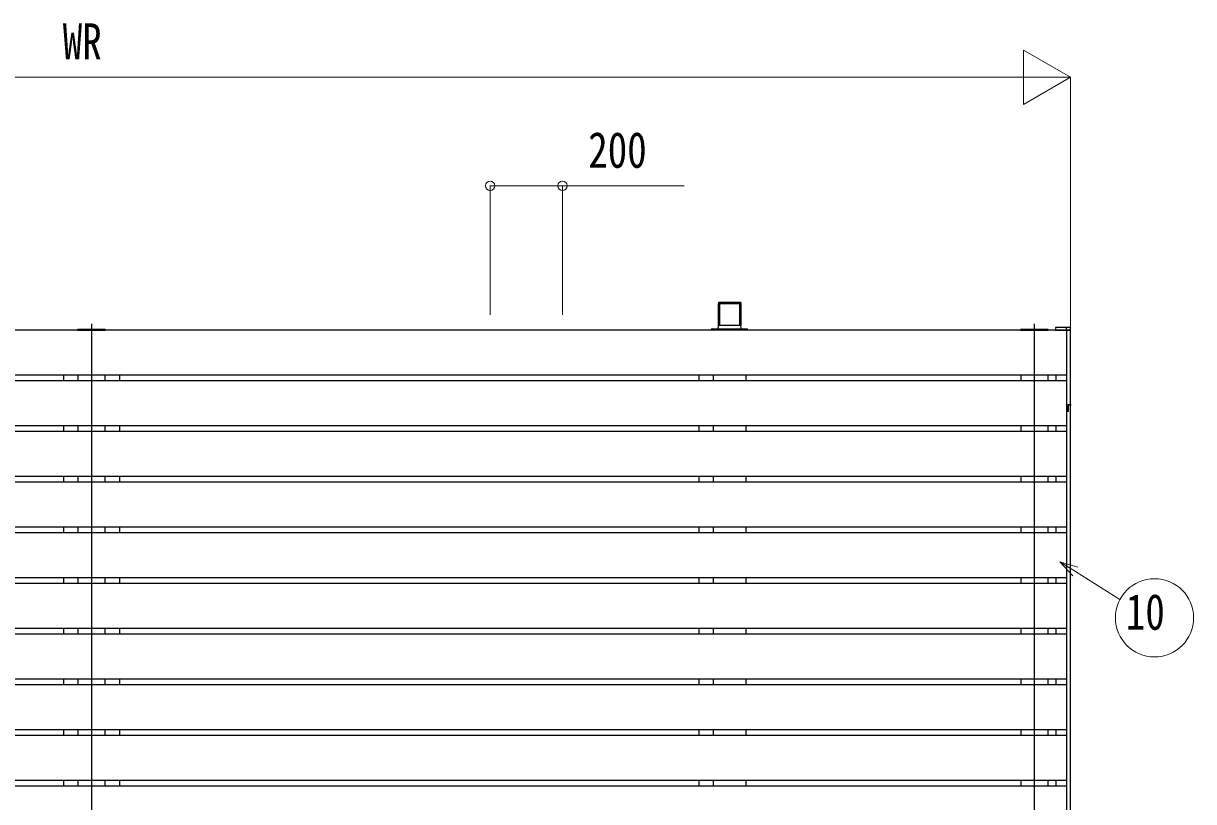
# Model space of a CAD drawing. Units: millimetres, scale not verified. Extents: x -12615 to 12615, y -8910 to 8910.
# Drawn here: x -7703 to -4470, y -3155 to -1004 of the extents above; entities that cross this region are included whole.
import ezdxf
from ezdxf.enums import TextEntityAlignment as Align

# ---------------------------------------------------------------- set-up
doc = ezdxf.new("R2010")
doc.units = ezdxf.units.MM
doc.header["$LTSCALE"] = 50
for name, color, linetype in [('0-3_YKK_12', 2, 'Continuous'), ('0-4_YKK_13', 4, 'Continuous'), ('0-5_YKK_A1', 4, 'Continuous')]:
    doc.layers.add(name, color=color, linetype=linetype)
doc.layers.add('0-6_YKK_D', color=6, linetype='Continuous', lineweight=18)
doc.styles.add('ＭＳ ゴシック', font='')
doc.styles.get('ＭＳ ゴシック').set_extended_font_data('MS Gothic')

msp = doc.modelspace()

# ---------------------------------------------------------------- linework, layer by layer
at = {"layer": '0-3_YKK_12'}
for p, q in [((-7514.85, -1834.91), (-7514.85, -5381.28)), ((-4909.85, -1834.91), (-4909.85, -5381.28))]:
    msp.add_line(p, q, dxfattribs=at)
at = {"layer": '0-4_YKK_13'}
for p, q in [((-7552.85, -1852), (-7552.76, -1850.44)), ((-7552.85, -1852), (-7476.85, -1852)), ((-7551.76, -1849.5), (-7477.95, -1849.5)), ((-7476.95, -1850.44), (-7476.85, -1852)), ((-4947.85, -1852), (-4947.76, -1850.44)), ((-4947.85, -1852), (-4871.85, -1852)), ((-4946.76, -1849.5), (-4872.95, -1849.5)), ((-4871.95, -1850.44), (-4871.85, -1852))]:
    msp.add_line(p, q, dxfattribs=at)
for centre, start, end in [((-7551.76, -1850.5), 90, 176.5), ((-7477.95, -1850.5), 3.5, 90), ((-4946.76, -1850.5), 90, 176.5), ((-4872.95, -1850.5), 3.5, 90)]:
    msp.add_arc(centre, 1, start, end, dxfattribs=at)
at = {"layer": '0-5_YKK_A1'}
for p, q in [((-5782.74, -1775.62), (-5783.09, -1781.25)), ((-5721.46, -1775.16), (-5782.24, -1775.16)), ((-5780.33, -1777.16), (-5780.58, -1781.25)), ((-5780.33, -1777.16), (-5723.38, -1777.16)), ((-5723.38, -1777.16), (-5723.12, -1781.25)), ((-5720.96, -1775.62), (-5720.61, -1781.25)), ((-5783.1, -1781.59), (-5783.1, -1839.68)), ((-5780.59, -1781.59), (-5780.59, -1839.43)), ((-5779.35, -1779.17), (-5779.35, -1839.43)), ((-5778.35, -1778.23), (-5725.35, -1778.23)), ((-5724.35, -1779.17), (-5724.35, -1839.43)), ((-5723.11, -1781.59), (-5723.11, -1839.43)), ((-5720.6, -1781.59), (-5720.6, -1839.68)), ((-5783.44, -1840.37), (-5783.91, -1848)), ((-5721.26, -1839.43), (-5782.44, -1839.43)), ((-5721.26, -1839.43), (-5782.44, -1839.43)), ((-5782.44, -1839.43), (-5782.44, -1839.43)), ((-5721.26, -1839.43), (-5721.26, -1839.43)), ((-5719.79, -1848), (-5720.26, -1840.37)), ((-4820.35, -1852), (-10209.35, -1852)), ((-5801.47, -1852), (-5801.29, -1848.94)), ((-5800.29, -1848), (-5799.66, -1848)), ((-5702.23, -1852), (-5702.42, -1848.94)), ((-4822.75, -1844.5), (-4850.76, -1844.5)), ((-4809.85, -1852), (-4849.85, -1852)), ((-4823.16, -1852), (-4822.16, -1852)), ((-4822.75, -1844.5), (-4820.76, -1844.5)), ((-4810.85, -1844.5), (-4820.76, -1844.5)), ((-4819.85, -3517.4), (-4819.85, -1852)), ((-4810.85, -1852), (-4809.85, -1852)), ((-4809.85, -1852), (-4809.85, -1845.5)), ((-4809.85, -3517.4), (-4809.85, -1852)), ((-4820.35, -1992), (-10209.35, -1992)), ((-7592.35, -1976), (-7592.35, -1992)), ((-7552.35, -1976), (-7552.35, -1992)), ((-7477.35, -1976), (-7477.35, -1992)), ((-7437.35, -1976), (-7437.35, -1992)), ((-5837.05, -1976), (-5837.05, -1992)), ((-5797.05, -1976), (-5797.05, -1992)), ((-5706.65, -1976), (-5706.65, -1992)), ((-4947.35, -1976), (-4947.35, -1992)), ((-4872.35, -1976), (-4872.35, -1992)), ((-4849.85, -1992), (-4849.85, -1976)), ((-4816.35, -2057.9), (-4816.35, -2058.38)), ((-4809.31, -2057.9), (-4816.35, -2057.9)), ((-4816.35, -2058.38), (-4816.35, -2058.43)), ((-4815.15, -2058.43), (-4816.35, -2058.43)), ((-4815.35, -2076.5), (-4815.35, -2058.43)), ((-4814.55, -2058.43), (-4814.58, -2058.43)), ((-4814.55, -2058.44), (-4814.55, -2058.43)), ((-4814.55, -2058.44), (-4808.85, -2058.44)), ((-4809.31, -2058.38), (-4808.85, -2058.44)), ((-4808.35, -2057.95), (-4808.81, -2057.88)), ((-4820.35, -2132), (-10209.35, -2132)), ((-7592.35, -2116), (-7592.35, -2132)), ((-7552.35, -2116), (-7552.35, -2132)), ((-7477.35, -2116), (-7477.35, -2132)), ((-7437.35, -2116), (-7437.35, -2132)), ((-5837.05, -2116), (-5837.05, -2132)), ((-5797.05, -2116), (-5797.05, -2132)), ((-5706.65, -2116), (-5706.65, -2132)), ((-4947.35, -2116), (-4947.35, -2132)), ((-4872.35, -2116), (-4872.35, -2132)), ((-4849.85, -2132), (-4849.85, -2116)), ((-4820.35, -2256), (-4820.35, -2132)), ((-7592.35, -2256), (-7592.35, -2272)), ((-7552.35, -2256), (-7552.35, -2272)), ((-7477.35, -2256), (-7477.35, -2272)), ((-7437.35, -2256), (-7437.35, -2272)), ((-5837.05, -2256), (-5837.05, -2272)), ((-5797.05, -2256), (-5797.05, -2272)), ((-5706.65, -2256), (-5706.65, -2272)), ((-4947.35, -2256), (-4947.35, -2272)), ((-4872.35, -2256), (-4872.35, -2272)), ((-4849.85, -2272), (-4849.85, -2256)), ((-4820.35, -2272), (-10209.35, -2272)), ((-4820.35, -2396), (-4820.35, -2272)), ((-4820.35, -2412), (-10209.35, -2412)), ((-7592.35, -2396), (-7592.35, -2412)), ((-7552.35, -2396), (-7552.35, -2412)), ((-7477.35, -2396), (-7477.35, -2412)), ((-7437.35, -2396), (-7437.35, -2412)), ((-5837.05, -2396), (-5837.05, -2412)), ((-5797.05, -2396), (-5797.05, -2412)), ((-5706.65, -2396), (-5706.65, -2412)), ((-4947.35, -2396), (-4947.35, -2412)), ((-4872.35, -2396), (-4872.35, -2412)), ((-4849.85, -2412), (-4849.85, -2396)), ((-4820.35, -2536), (-4820.35, -2412)), ((-4820.35, -2552), (-10209.35, -2552)), ((-7592.35, -2536), (-7592.35, -2552)), ((-7552.35, -2536), (-7552.35, -2552)), ((-7477.35, -2536), (-7477.35, -2552)), ((-7437.35, -2536), (-7437.35, -2552)), ((-5837.05, -2536), (-5837.05, -2552)), ((-5797.05, -2536), (-5797.05, -2552)), ((-5706.65, -2536), (-5706.65, -2552)), ((-4947.35, -2536), (-4947.35, -2552)), ((-4872.35, -2536), (-4872.35, -2552)), ((-4849.85, -2552), (-4849.85, -2536)), ((-4820.35, -2676), (-4820.35, -2552)), ((-7592.35, -2676), (-7592.35, -2692)), ((-7552.35, -2676), (-7552.35, -2692)), ((-7477.35, -2676), (-7477.35, -2692)), ((-7437.35, -2676), (-7437.35, -2692)), ((-5837.05, -2676), (-5837.05, -2692)), ((-5797.05, -2676), (-5797.05, -2692)), ((-5706.65, -2676), (-5706.65, -2692)), ((-4947.35, -2676), (-4947.35, -2692)), ((-4872.35, -2676), (-4872.35, -2692)), ((-4849.85, -2692), (-4849.85, -2676)), ((-4820.35, -2692), (-10209.35, -2692)), ((-4820.35, -2816), (-4820.35, -2692)), ((-4820.35, -2832), (-10209.35, -2832)), ((-7592.35, -2816), (-7592.35, -2832)), ((-7552.35, -2816), (-7552.35, -2832)), ((-7477.35, -2816), (-7477.35, -2832)), ((-7437.35, -2816), (-7437.35, -2832)), ((-5837.05, -2816), (-5837.05, -2832)), ((-5797.05, -2816), (-5797.05, -2832)), ((-5706.65, -2816), (-5706.65, -2832)), ((-4947.35, -2816), (-4947.35, -2832)), ((-4872.35, -2816), (-4872.35, -2832)), ((-4849.85, -2832), (-4849.85, -2816)), ((-4820.35, -2956), (-4820.35, -2832)), ((-4820.35, -2972), (-10209.35, -2972)), ((-7592.35, -2956), (-7592.35, -2972)), ((-7552.35, -2956), (-7552.35, -2972)), ((-7477.35, -2956), (-7477.35, -2972)), ((-7437.35, -2956), (-7437.35, -2972)), ((-5837.05, -2956), (-5837.05, -2972)), ((-5797.05, -2956), (-5797.05, -2972)), ((-5706.65, -2956), (-5706.65, -2972)), ((-4947.35, -2956), (-4947.35, -2972)), ((-4872.35, -2956), (-4872.35, -2972)), ((-4849.85, -2972), (-4849.85, -2956)), ((-4820.35, -3096), (-4820.35, -2972)), ((-7592.35, -3096), (-7592.35, -3112)), ((-7552.35, -3096), (-7552.35, -3112)), ((-7477.35, -3096), (-7477.35, -3112)), ((-7437.35, -3096), (-7437.35, -3112)), ((-5837.05, -3096), (-5837.05, -3112)), ((-5797.05, -3096), (-5797.05, -3112)), ((-5706.65, -3096), (-5706.65, -3112)), ((-4947.35, -3096), (-4947.35, -3112)), ((-4872.35, -3096), (-4872.35, -3112)), ((-4849.85, -3112), (-4849.85, -3096)), ((-4820.35, -3112), (-10209.35, -3112)), ((-4820.35, -3236), (-4820.35, -3112))]:
    msp.add_line(p, q, dxfattribs=at)
for points in [[(-4820.35, -1976), (-10208.97, -1976), (-10209.35, -1852)], [(-5799.66, -1848), (-5704.04, -1848), (-5703.42, -1848)], [(-4851.76, -1845.44), (-4852.16, -1852), (-4851.16, -1852), (-4823.16, -1852)], [(-4821.76, -1845.44), (-4822.16, -1852), (-4821.16, -1852), (-4810.85, -1852)], [(-4820.35, -2116), (-10208.97, -2116), (-10209.35, -1992)], [(-4818.35, -2057.26), (-4818.35, -2074.47), (-4818.35, -2074.97)], [(-4815.35, -2076.5), (-4817.85, -2076.5), (-4817.85, -2057.26)], [(-4816.35, -2058.38), (-4809.31, -2058.38), (-4809.31, -2057.9)], [(-4820.35, -2256), (-10208.97, -2256), (-10209.35, -2132)], [(-4820.35, -2396), (-10208.97, -2396), (-10209.35, -2272)], [(-4820.35, -2536), (-10208.97, -2536), (-10209.35, -2412)], [(-4820.35, -2676), (-10208.97, -2676), (-10209.35, -2552)], [(-4820.35, -2816), (-10208.97, -2816), (-10209.35, -2692)], [(-4820.35, -2956), (-10208.97, -2956), (-10209.35, -2832)], [(-4820.35, -3096), (-10208.97, -3096), (-10209.35, -2972)]]:
    msp.add_lwpolyline(points, dxfattribs=at)
for centre, radius, start, end in [((-5782.44, -1840.43), 1, 90, 176.48397), ((-5782.44, -1840.43), 0.999, 89.96394, 176.45762), ((-5721.26, -1840.43), 1, 3.51603, 90), ((-5721.26, -1840.43), 0.999, 3.54238, 90.03606), ((-4850.76, -1845.5), 1, 90, 176.5), ((-4820.76, -1845.5), 1, 90, 176.5), ((-4810.85, -1845.5), 1, 0, 90), ((-4809.2, -2055.15), 2.76, 267.6207, 278.01641), ((-4809.31, -2057.88), 0.5, 270.08772, 359.8337)]:
    msp.add_arc(centre, radius, start, end, dxfattribs=at)
for centre, major_axis, ratio, start_param, end_param in [((-5782.24, -1775.66), (-0.407, 0.293), 0.996273, 5.3376209, 6.843095), ((-5721.46, -1775.66), (-0.407, -0.293), 0.996273, 2.5816829, 4.087157), ((-5783.06, -1781.22), (0.033, 0.5), 0.058294, 1.6269593, 2.4123574), ((-5780.55, -1781.22), (0.033, 0.5), 0.058294, 1.6269593, 2.4123574), ((-5778.35, -1779.17), (-1, 0), 0.946294, 4.712389, 6.2831853), ((-5725.35, -1779.17), (-1, 0), 0.946294, 3.1415927, 4.712389), ((-5723.16, -1781.22), (-0.033, 0.5), 0.058294, 3.8708279, 4.6562261), ((-5720.65, -1781.22), (-0.033, 0.5), 0.058294, 3.8708279, 4.6562261), ((-5800.29, -1849), (-1, 0), 0.996804, 4.712389, 6.1697389), ((-5800.29, -1849), (-0.712, -0.702), 0.999635, 5.3912728, 5.4437165), ((-5703.42, -1849), (-1, 0), 0.996804, 3.2550391, 4.712389), ((-5703.42, -1849), (-0.712, 0.702), 0.999635, 3.9810615, 4.0335052), ((-4815.15, -2058.43), (0.6, 0), 0.008743, 0, 1.5707963), ((-4808.85, -2057.94), (0.411, -0.287), 0.996037, 5.3233542, 6.8904236)]:
    msp.add_ellipse(centre, major_axis=major_axis, ratio=ratio, start_param=start_param, end_param=end_param, dxfattribs=at)
at = {"layer": '0-6_YKK_D'}
for p, q in [((-4809.85, -1153), (-4939.76, -1078)), ((-4939.76, -1078), (-4939.76, -1228)), ((-4959.85, -1153), (-10069.85, -1153)), ((-4809.85, -1153), (-5069.66, -1153)), ((-4809.85, -1153), (-4939.76, -1228)), ((-4809.85, -1974.61), (-4809.85, -1152)), ((-6413.26, -1809.35), (-6413.26, -1452)), ((-6213.26, -1809.35), (-6213.26, -1452))]:
    msp.add_line(p, q, dxfattribs=at)
for points in [[(-6413.26, -1453), (-6213.26, -1453), (-5877.46, -1453)], [(-4803.71, -2530.43), (-4839.64, -2491.74), (-4789.18, -2507.28)], [(-4839.64, -2491.74), (-4796.45, -2518.85), (-4673.67, -2595.91)]]:
    msp.add_lwpolyline(points, dxfattribs=at)
for centre, radius in [((-6413.26, -1453), 12.75), ((-6213.26, -1453), 12.75), ((-4577.8, -2646.85), 108)]:
    msp.add_circle(centre, radius, dxfattribs=at)

# ---------------------------------------------------------------- texts
at = {"layer": '0-6_YKK_D', "style": 'ＭＳ ゴシック', "width": 0.8}
for s, p in [('WR', (-7594.05, -1133)), ('200', (-6142.26, -1433)), ('10', (-4657, -2709.55))]:
    msp.add_text(s, height=98.97, dxfattribs=at).set_placement(p, align=Align.BOTTOM_LEFT)

doc.saveas('drawing.dxf')
